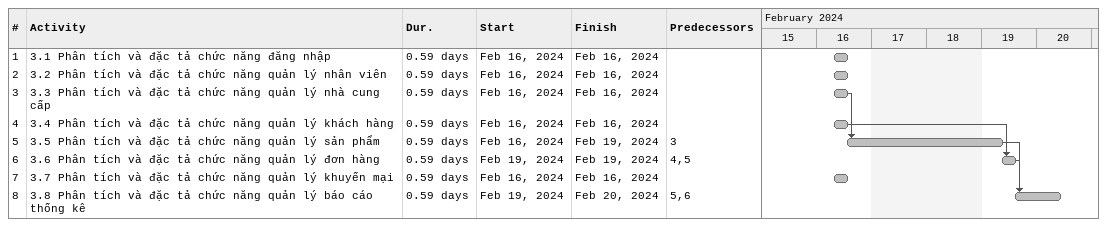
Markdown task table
| ID | Task | Duration | Start | Finish | Predecessors |
|---|---|---|---|---|---|
| 1 | 3.1 Phân tích và đặc tả chức năng đăng nhập | 0.59d | 2024-02-16 | 2024-02-16 |  |
| 2 | 3.2 Phân tích và đặc tả chức năng quản lý nhân viên | 0.59d | 2024-02-16 | 2024-02-16 |  |
| 3 | 3.3 Phân tích và đặc tả chức năng quản lý nhà cung cấp | 0.59d | 2024-02-16 | 2024-02-16 |  |
| 4 | 3.4 Phân tích và đặc tả chức năng quản lý khách hàng | 0.59d | 2024-02-16 | 2024-02-16 |  |
| 5 | 3.5 Phân tích và đặc tả chức năng quản lý sản phẩm | 0.59d | 2024-02-16 | 2024-02-19 | 3 |
| 6 | 3.6 Phân tích và đặc tả chức năng quản lý đơn hàng | 0.59d | 2024-02-19 | 2024-02-19 | 4, 5 |
| 7 | 3.7 Phân tích và đặc tả chức năng quản lý khuyến mại | 0.59d | 2024-02-16 | 2024-02-16 |  |
| 8 | 3.8 Phân tích và đặc tả chức năng quản lý báo cáo thống kê | 0.59d | 2024-02-19 | 2024-02-20 | 5, 6 |
